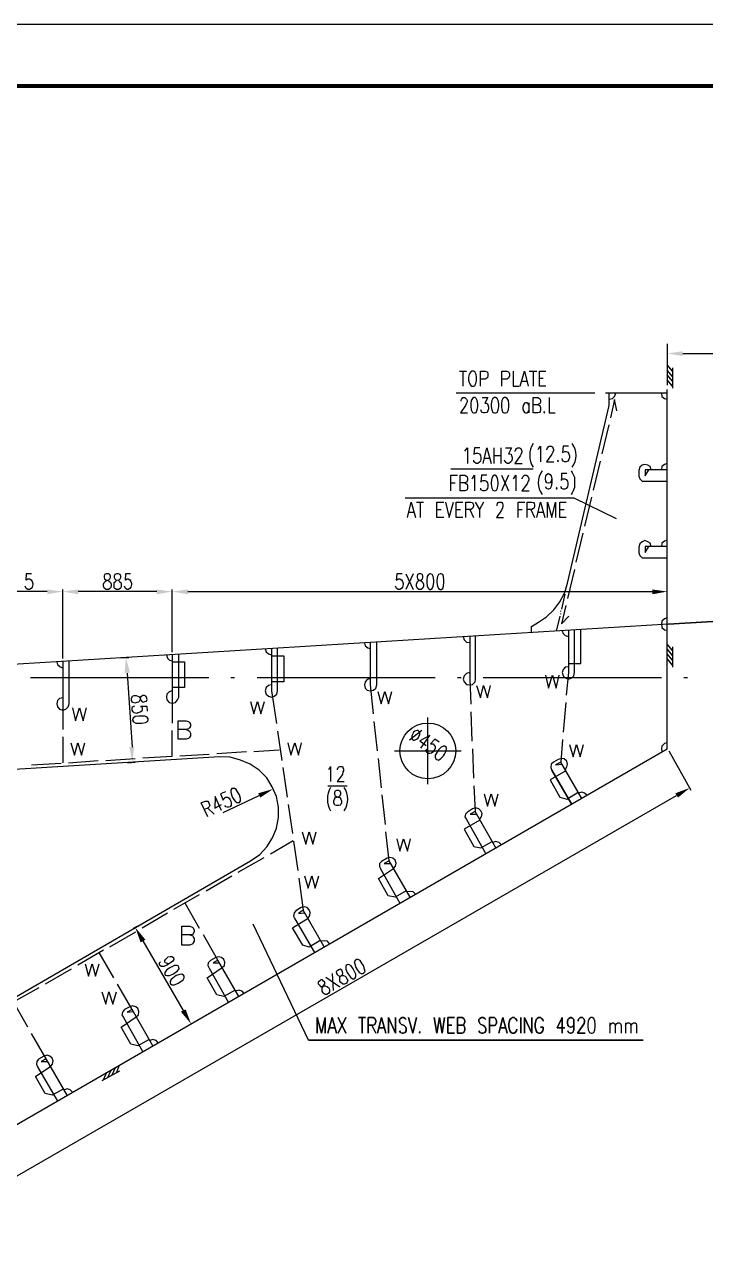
# Model space of a CAD drawing. Header units: millimetres. Extents: x 0.6 to 49, y 0.3 to 23.1.
# Drawn here: x 4.35 to 8.58, y 15.45 to 23.1 of the extents above; entities that cross this region are included whole.
import ezdxf

# ---------------------------------------------------------------- set-up
doc = ezdxf.new("R2010")
doc.units = ezdxf.units.MM
doc.layers.add('PDF_Geometry', color=7, linetype='Continuous')
doc.layers.add('PDF_Solid Fills', color=7, linetype='Continuous')

msp = doc.modelspace()

# ---------------------------------------------------------------- linework, layer by layer
at = {"layer": 'PDF_Geometry', "lineweight": 25}
for points in [[(0.6028, 23.1), (0.6028, 0.28), (49.0494, 0.28), (49.0494, 23.1)], [(1.5528, 22.7267), (1.5528, 0.6533), (48.6761, 0.6533), (48.6761, 22.7267)], [(7.1261, 20.9467), (7.1194, 20.9433), (7.1128, 20.9333), (7.1094, 20.9267), (7.1061, 20.91), (7.1061, 20.89), (7.1094, 20.8767), (7.1128, 20.8667), (7.1194, 20.8567), (7.1261, 20.8533), (7.1394, 20.8533), (7.1461, 20.8567), (7.1494, 20.8667), (7.1528, 20.8767), (7.1561, 20.89), (7.1561, 20.91), (7.1528, 20.9267), (7.1494, 20.9333), (7.1461, 20.9433), (7.1394, 20.9467)], [(7.1394, 20.7833), (7.1294, 20.7767), (7.1228, 20.7633), (7.1194, 20.7433), (7.1194, 20.7267), (7.1228, 20.7067), (7.1294, 20.69), (7.1394, 20.6867), (7.1461, 20.6867), (7.1528, 20.69), (7.1594, 20.7067), (7.1628, 20.7267), (7.1628, 20.7433), (7.1594, 20.7633), (7.1528, 20.7767), (7.1461, 20.7833)], [(7.2661, 20.7833), (7.2561, 20.7767), (7.2494, 20.7633), (7.2461, 20.7433), (7.2461, 20.7267), (7.2494, 20.7067), (7.2561, 20.69), (7.2661, 20.6867), (7.2728, 20.6867), (7.2828, 20.69), (7.2894, 20.7067), (7.2928, 20.7267), (7.2928, 20.7433), (7.2894, 20.7633), (7.2828, 20.7767), (7.2728, 20.7833)], [(7.3294, 20.7833), (7.3194, 20.7767), (7.3128, 20.7633), (7.3094, 20.7433), (7.3094, 20.7267), (7.3128, 20.7067), (7.3194, 20.69), (7.3294, 20.6867), (7.3361, 20.6867), (7.3461, 20.69), (7.3528, 20.7067), (7.3561, 20.7267), (7.3561, 20.7433), (7.3528, 20.7633), (7.3461, 20.7767), (7.3361, 20.7833)], [(7.5761, 20.6967), (7.5728, 20.69), (7.5761, 20.6867), (7.5794, 20.69)], [(7.6594, 20.3933), (7.6594, 20.3833), (7.6628, 20.3867)], [(7.2661, 20.3), (7.2561, 20.2933), (7.2494, 20.28), (7.2461, 20.2567), (7.2461, 20.2433), (7.2494, 20.22), (7.2561, 20.2067), (7.2661, 20.2033), (7.2694, 20.2033), (7.2794, 20.2067), (7.2861, 20.22), (7.2894, 20.2433), (7.2894, 20.2567), (7.2861, 20.28), (7.2794, 20.2933), (7.2694, 20.3)], [(7.6528, 20.2233), (7.6494, 20.2167), (7.6528, 20.2133), (7.6561, 20.2167)], [(4.8561, 19.6867), (4.8461, 19.6833), (4.8428, 19.6733), (4.8428, 19.6633), (4.8461, 19.6567), (4.8528, 19.65), (4.8661, 19.6467), (4.8761, 19.64), (4.8828, 19.6333), (4.8861, 19.6233), (4.8861, 19.61), (4.8828, 19.6), (4.8794, 19.5967), (4.8694, 19.59), (4.8561, 19.59), (4.8461, 19.5967), (4.8428, 19.6), (4.8394, 19.61), (4.8394, 19.6233), (4.8428, 19.6333), (4.8494, 19.64), (4.8594, 19.6467), (4.8728, 19.65), (4.8794, 19.6567), (4.8828, 19.6633), (4.8828, 19.6733), (4.8794, 19.6833), (4.8694, 19.6867)], [(4.9194, 19.6867), (4.9094, 19.6833), (4.9061, 19.6733), (4.9061, 19.6633), (4.9094, 19.6567), (4.9161, 19.65), (4.9294, 19.6467), (4.9394, 19.64), (4.9461, 19.6333), (4.9494, 19.6233), (4.9494, 19.61), (4.9461, 19.6), (4.9428, 19.5967), (4.9328, 19.59), (4.9194, 19.59), (4.9094, 19.5967), (4.9061, 19.6), (4.9061, 19.6333), (4.9128, 19.64), (4.9228, 19.6467), (4.9361, 19.65), (4.9428, 19.6567), (4.9461, 19.6633), (4.9461, 19.6733), (4.9428, 19.6833), (4.9328, 19.6867)], [(6.7961, 19.6867), (6.7894, 19.6833), (6.7861, 19.6733), (6.7861, 19.6633), (6.7894, 19.6567), (6.7928, 19.65), (6.8061, 19.6467), (6.8161, 19.64), (6.8228, 19.6333), (6.8261, 19.6233), (6.8261, 19.61), (6.8228, 19.6), (6.8194, 19.5967), (6.8094, 19.59), (6.7961, 19.59), (6.7894, 19.5967), (6.7861, 19.6), (6.7828, 19.61), (6.7828, 19.6233), (6.7861, 19.6333), (6.7894, 19.64), (6.7994, 19.6467), (6.8128, 19.65), (6.8194, 19.6567), (6.8228, 19.6633), (6.8228, 19.6733), (6.8194, 19.6833), (6.8094, 19.6867)], [(6.8661, 19.6867), (6.8561, 19.6833), (6.8494, 19.67), (6.8461, 19.6467), (6.8461, 19.6333), (6.8494, 19.61), (6.8561, 19.5967), (6.8661, 19.59), (6.8694, 19.59), (6.8794, 19.5967), (6.8861, 19.61), (6.8894, 19.6333), (6.8894, 19.6467), (6.8861, 19.67), (6.8794, 19.6833), (6.8694, 19.6867)], [(6.9294, 19.6867), (6.9194, 19.6833), (6.9128, 19.67), (6.9094, 19.6467), (6.9094, 19.6333), (6.9128, 19.61), (6.9194, 19.5967), (6.9294, 19.59), (6.9361, 19.59), (6.9461, 19.5967), (6.9494, 19.61), (6.9528, 19.6333), (6.9528, 19.6467), (6.9494, 19.67), (6.9461, 19.6833), (6.9361, 19.6867)], [(5.1061, 18.92), (5.1028, 18.9267), (5.0928, 18.93), (5.0828, 18.93), (5.0761, 18.9267), (5.0694, 18.92), (5.0661, 18.9067), (5.0628, 18.8967), (5.0561, 18.89), (5.0461, 18.8867), (5.0328, 18.8833), (5.0228, 18.8867), (5.0194, 18.89), (5.0128, 18.9), (5.0128, 18.9133), (5.0161, 18.9233), (5.0194, 18.9267), (5.0294, 18.93), (5.0428, 18.93), (5.0528, 18.9267), (5.0628, 18.9233), (5.0661, 18.9133), (5.0728, 18.9), (5.0761, 18.8933), (5.0861, 18.89), (5.0961, 18.8933), (5.1061, 18.8967), (5.1094, 18.9067)], [(5.1161, 18.7867), (5.1094, 18.7967), (5.0961, 18.8033), (5.0594, 18.8033), (5.0361, 18.8), (5.0228, 18.79), (5.0194, 18.78), (5.0194, 18.7767), (5.0261, 18.7667), (5.0394, 18.76), (5.0761, 18.76), (5.0994, 18.7633), (5.1128, 18.77), (5.1161, 18.78)], [(6.7928, 18.7133), (6.7861, 18.7133), (6.7728, 18.71), (6.7628, 18.7), (6.7594, 18.6933), (6.7528, 18.68), (6.7528, 18.6667), (6.7561, 18.66), (6.7628, 18.6533), (6.7694, 18.6533), (6.7828, 18.66), (6.7928, 18.6667), (6.7961, 18.6767), (6.8028, 18.6867), (6.8028, 18.7), (6.7994, 18.7067)], [(6.9594, 18.6167), (6.9494, 18.6167), (6.9361, 18.61), (6.9194, 18.5933), (6.9128, 18.5833), (6.8994, 18.56), (6.8994, 18.5467), (6.9028, 18.5367), (6.9094, 18.5333), (6.9194, 18.53), (6.9328, 18.54), (6.9494, 18.5567), (6.9561, 18.5667), (6.9661, 18.5867), (6.9694, 18.6033), (6.9661, 18.61)], [(5.6361, 18.3533), (5.6294, 18.3433), (5.6294, 18.33), (5.6361, 18.3067), (5.6428, 18.2933), (5.6561, 18.2733), (5.6661, 18.2667), (5.6828, 18.2667), (5.6894, 18.2767), (5.6894, 18.29), (5.6828, 18.3133), (5.6761, 18.3267), (5.6628, 18.3467), (5.6528, 18.3533)], [(6.2861, 18.34), (6.2761, 18.3367), (6.2728, 18.3267), (6.2728, 18.32), (6.2761, 18.31), (6.2828, 18.3033), (6.2961, 18.3), (6.3061, 18.2967), (6.3128, 18.2867), (6.3161, 18.2767), (6.3161, 18.2633), (6.3128, 18.2533), (6.3094, 18.25), (6.2994, 18.2467), (6.2861, 18.2467), (6.2761, 18.25), (6.2728, 18.2533), (6.2694, 18.2633), (6.2694, 18.2767), (6.2728, 18.2867), (6.2794, 18.2967), (6.2894, 18.3), (6.3028, 18.3033), (6.3094, 18.31), (6.3128, 18.32), (6.3128, 18.3267), (6.3094, 18.3367), (6.2994, 18.34)], [(6.4028, 17.2867), (6.3961, 17.2767), (6.3994, 17.2633), (6.4061, 17.24), (6.4128, 17.23), (6.4261, 17.21), (6.4394, 17.2033), (6.4494, 17.2033), (6.4561, 17.2067), (6.4628, 17.2167), (6.4594, 17.23), (6.4528, 17.2533), (6.4461, 17.2633), (6.4328, 17.2833), (6.4194, 17.29), (6.4094, 17.29)], [(5.3028, 17.25), (5.2961, 17.2533), (5.2794, 17.2533), (5.2594, 17.2433), (5.2461, 17.2367), (5.2294, 17.2233), (5.2194, 17.21), (5.2194, 17.2), (5.2228, 17.1933), (5.2328, 17.19), (5.2494, 17.19), (5.2694, 17.2), (5.2828, 17.2067), (5.2994, 17.22), (5.3094, 17.2333), (5.3061, 17.2433)], [(6.2894, 17.22), (6.2828, 17.2133), (6.2861, 17.2033), (6.2894, 17.1967), (6.2961, 17.19), (6.3061, 17.1867), (6.3194, 17.19), (6.3294, 17.19), (6.3394, 17.1867), (6.3461, 17.18), (6.3528, 17.1667), (6.3561, 17.16), (6.3528, 17.1533), (6.3494, 17.1433), (6.3361, 17.1367), (6.3261, 17.1367), (6.3228, 17.14), (6.3128, 17.1467), (6.3061, 17.1567), (6.3061, 17.18), (6.3128, 17.1867), (6.3228, 17.1967), (6.3261, 17.2033), (6.3228, 17.2133), (6.3194, 17.2233), (6.3094, 17.23), (6.2994, 17.2267)], [(6.3461, 17.2533), (6.3428, 17.2467), (6.3428, 17.23), (6.3528, 17.21), (6.3594, 17.1967), (6.3728, 17.18), (6.3861, 17.17), (6.3961, 17.17), (6.3994, 17.1733), (6.4061, 17.1833), (6.4061, 17.2), (6.3961, 17.22), (6.3894, 17.2333), (6.3761, 17.25), (6.3628, 17.26), (6.3528, 17.2567)], [(5.3361, 17.1933), (5.3261, 17.2), (5.3128, 17.1967), (5.2894, 17.19), (5.2794, 17.1833), (5.2594, 17.1667), (5.2528, 17.1567), (5.2528, 17.1433), (5.2561, 17.14), (5.2661, 17.1333), (5.2794, 17.1333), (5.3028, 17.1433), (5.3128, 17.15), (5.3328, 17.1633), (5.3394, 17.1767), (5.3394, 17.1867)], [(6.1794, 17.1567), (6.1728, 17.15), (6.1728, 17.14), (6.1794, 17.13), (6.1861, 17.1233), (6.1928, 17.1233), (6.2061, 17.1267), (6.2161, 17.1267), (6.2261, 17.1233), (6.2361, 17.1167), (6.2428, 17.1033), (6.2428, 17.09), (6.2361, 17.08), (6.2261, 17.0733), (6.2161, 17.0733), (6.2094, 17.0767), (6.2028, 17.0833), (6.1961, 17.0933), (6.1961, 17.1133), (6.2028, 17.1233), (6.2094, 17.1333), (6.2128, 17.14), (6.2128, 17.15), (6.2061, 17.1567), (6.1994, 17.1633), (6.1894, 17.1633)], [(6.2161, 16.8333), (6.2161, 16.93), (6.1928, 16.8333), (6.1661, 16.93), (6.1661, 16.8333), (6.1661, 16.93), (6.1928, 16.8333), (6.2161, 16.93)], [(6.2861, 16.8333), (6.2594, 16.93), (6.2328, 16.8333), (6.2594, 16.93)], [(6.3428, 16.8333), (6.2961, 16.93)], [(6.2961, 16.8333), (6.3428, 16.93)], [(6.4661, 16.93), (6.4228, 16.93)], [(6.4461, 16.8333), (6.4461, 16.93)], [(6.4828, 16.8833), (6.5128, 16.8833), (6.5228, 16.8867), (6.5261, 16.8933), (6.5294, 16.9033), (6.5294, 16.91), (6.5261, 16.92), (6.5228, 16.9233), (6.5128, 16.93), (6.4828, 16.93), (6.4828, 16.8333), (6.4828, 16.93), (6.5128, 16.93), (6.5228, 16.9233), (6.5261, 16.92), (6.5294, 16.91), (6.5294, 16.9033), (6.5261, 16.8933), (6.5228, 16.8867), (6.5128, 16.8833)], [(6.5928, 16.8333), (6.5661, 16.93), (6.5394, 16.8333), (6.5661, 16.93)], [(6.6528, 16.93), (6.6528, 16.8333), (6.6094, 16.93), (6.6094, 16.8333), (6.6094, 16.93), (6.6528, 16.8333)], [(6.6761, 16.8467), (6.6828, 16.8367), (6.6928, 16.8333), (6.7028, 16.8333), (6.7128, 16.8367), (6.7194, 16.8467), (6.7194, 16.86), (6.7161, 16.87), (6.7128, 16.8733), (6.7061, 16.88), (6.6894, 16.8867), (6.6828, 16.8933), (6.6794, 16.8967), (6.6761, 16.9067), (6.6761, 16.9167), (6.6828, 16.9233), (6.6928, 16.93), (6.7028, 16.93), (6.7128, 16.9233), (6.7194, 16.9167), (6.7128, 16.9233), (6.7028, 16.93), (6.6928, 16.93), (6.6828, 16.9233), (6.6761, 16.9167), (6.6761, 16.9067), (6.6794, 16.8967), (6.6828, 16.8933), (6.6894, 16.8867), (6.7061, 16.88), (6.7128, 16.8733), (6.7161, 16.87), (6.7194, 16.86), (6.7194, 16.8467), (6.7128, 16.8367), (6.7028, 16.8333), (6.6928, 16.8333), (6.6828, 16.8367)], [(6.7828, 16.93), (6.7594, 16.8333), (6.7328, 16.93), (6.7594, 16.8333)], [(6.9561, 16.93), (6.9428, 16.8333), (6.9261, 16.93), (6.9094, 16.8333), (6.8928, 16.93), (6.9094, 16.8333), (6.9261, 16.93), (6.9428, 16.8333)], [(7.0194, 16.8333), (6.9761, 16.8333), (6.9761, 16.93), (7.0194, 16.93), (6.9761, 16.93), (6.9761, 16.8333)], [(7.0361, 16.8333), (7.0661, 16.8333), (7.0761, 16.8367), (7.0794, 16.8433), (7.0828, 16.8533), (7.0828, 16.8667), (7.0794, 16.8733), (7.0761, 16.88), (7.0661, 16.8833), (7.0761, 16.88), (7.0794, 16.8733), (7.0828, 16.8667), (7.0828, 16.8533), (7.0794, 16.8433), (7.0761, 16.8367), (7.0661, 16.8333), (7.0361, 16.8333), (7.0361, 16.93), (7.0661, 16.93), (7.0761, 16.9233), (7.0794, 16.92), (7.0828, 16.91), (7.0828, 16.9033), (7.0794, 16.8933), (7.0761, 16.8867), (7.0661, 16.8833), (7.0361, 16.8833), (7.0661, 16.8833), (7.0761, 16.8867), (7.0794, 16.8933), (7.0828, 16.9033), (7.0828, 16.91), (7.0794, 16.92), (7.0761, 16.9233), (7.0661, 16.93), (7.0361, 16.93)], [(7.1694, 16.8467), (7.1761, 16.8367), (7.1861, 16.8333), (7.1961, 16.8333), (7.2061, 16.8367), (7.2128, 16.8467), (7.2128, 16.86), (7.2094, 16.87), (7.2061, 16.8733), (7.1994, 16.88), (7.1828, 16.8867), (7.1761, 16.8933), (7.1728, 16.8967), (7.1694, 16.9067), (7.1694, 16.9167), (7.1761, 16.9233), (7.1861, 16.93), (7.1961, 16.93), (7.2061, 16.9233), (7.2128, 16.9167), (7.2061, 16.9233), (7.1961, 16.93), (7.1861, 16.93), (7.1761, 16.9233), (7.1694, 16.9167), (7.1694, 16.9067), (7.1728, 16.8967), (7.1761, 16.8933), (7.1828, 16.8867), (7.1994, 16.88), (7.2061, 16.8733), (7.2094, 16.87), (7.2128, 16.86), (7.2128, 16.8467), (7.2061, 16.8367), (7.1961, 16.8333), (7.1861, 16.8333), (7.1761, 16.8367)], [(7.2361, 16.88), (7.2661, 16.88), (7.2728, 16.8833), (7.2761, 16.8867), (7.2794, 16.8967), (7.2794, 16.91), (7.2761, 16.92), (7.2728, 16.9233), (7.2661, 16.93), (7.2361, 16.93), (7.2361, 16.8333), (7.2361, 16.93), (7.2661, 16.93), (7.2728, 16.9233), (7.2761, 16.92), (7.2794, 16.91), (7.2794, 16.8967), (7.2761, 16.8867), (7.2728, 16.8833), (7.2661, 16.88)], [(7.3461, 16.8333), (7.3194, 16.93), (7.2928, 16.8333), (7.3194, 16.93)], [(7.4061, 16.8567), (7.4028, 16.8467), (7.3961, 16.8367), (7.3894, 16.8333), (7.3761, 16.8333), (7.3694, 16.8367), (7.3628, 16.8467), (7.3594, 16.8567), (7.3561, 16.87), (7.3561, 16.8933), (7.3594, 16.9067), (7.3628, 16.9167), (7.3694, 16.9233), (7.3761, 16.93), (7.3894, 16.93), (7.3961, 16.9233), (7.4028, 16.9167), (7.4061, 16.9067), (7.4028, 16.9167), (7.3961, 16.9233), (7.3894, 16.93), (7.3761, 16.93), (7.3694, 16.9233), (7.3628, 16.9167), (7.3594, 16.9067), (7.3561, 16.8933), (7.3561, 16.87), (7.3594, 16.8567), (7.3628, 16.8467), (7.3694, 16.8367), (7.3761, 16.8333), (7.3894, 16.8333), (7.3961, 16.8367), (7.4028, 16.8467)], [(7.4294, 16.8333), (7.4294, 16.93)], [(7.4994, 16.93), (7.4994, 16.8333), (7.4528, 16.93), (7.4528, 16.8333), (7.4528, 16.93), (7.4994, 16.8333)], [(7.5528, 16.87), (7.5694, 16.87), (7.5694, 16.8567), (7.5661, 16.8467), (7.5594, 16.8367), (7.5528, 16.8333), (7.5394, 16.8333), (7.5328, 16.8367), (7.5261, 16.8467), (7.5228, 16.8567), (7.5194, 16.87), (7.5194, 16.8933), (7.5228, 16.9067), (7.5261, 16.9167), (7.5328, 16.9233), (7.5394, 16.93), (7.5528, 16.93), (7.5594, 16.9233), (7.5661, 16.9167), (7.5694, 16.9067), (7.5661, 16.9167), (7.5594, 16.9233), (7.5528, 16.93), (7.5394, 16.93), (7.5328, 16.9233), (7.5261, 16.9167), (7.5228, 16.9067), (7.5194, 16.8933), (7.5194, 16.87), (7.5228, 16.8567), (7.5261, 16.8467), (7.5328, 16.8367), (7.5394, 16.8333), (7.5528, 16.8333), (7.5594, 16.8367), (7.5661, 16.8467), (7.5694, 16.8567), (7.5694, 16.87)], [(7.6861, 16.8333), (7.6861, 16.93), (7.6561, 16.8667), (7.7028, 16.8667), (7.6561, 16.8667), (7.6861, 16.93)], [(7.7228, 16.8467), (7.7261, 16.8367), (7.7361, 16.8333), (7.7428, 16.8333), (7.7528, 16.8367), (7.7594, 16.8533), (7.7594, 16.9167), (7.7528, 16.9233), (7.7428, 16.93), (7.7394, 16.93), (7.7294, 16.9233), (7.7228, 16.9167), (7.7194, 16.9033), (7.7194, 16.8967), (7.7228, 16.8833), (7.7294, 16.8733), (7.7394, 16.87), (7.7428, 16.87), (7.7528, 16.8733), (7.7594, 16.8833), (7.7594, 16.8967), (7.7594, 16.8833), (7.7528, 16.8733), (7.7428, 16.87), (7.7394, 16.87), (7.7294, 16.8733), (7.7228, 16.8833), (7.7194, 16.8967), (7.7194, 16.9033), (7.7228, 16.9167), (7.7294, 16.9233), (7.7394, 16.93), (7.7428, 16.93), (7.7528, 16.9233), (7.7594, 16.9167), (7.7594, 16.8533), (7.7528, 16.8367), (7.7428, 16.8333), (7.7361, 16.8333), (7.7261, 16.8367)], [(7.8294, 16.8333), (7.7828, 16.8333), (7.8161, 16.88), (7.8228, 16.8933), (7.8261, 16.9033), (7.8261, 16.91), (7.8228, 16.92), (7.8194, 16.9233), (7.8128, 16.93), (7.7994, 16.93), (7.7928, 16.9233), (7.7894, 16.92), (7.7861, 16.91), (7.7861, 16.9067), (7.7861, 16.91), (7.7894, 16.92), (7.7928, 16.9233), (7.7994, 16.93), (7.8128, 16.93), (7.8194, 16.9233), (7.8228, 16.92), (7.8261, 16.91), (7.8261, 16.9033), (7.8228, 16.8933), (7.8161, 16.88), (7.7828, 16.8333)], [(7.8661, 16.93), (7.8561, 16.9233), (7.8494, 16.91), (7.8461, 16.8867), (7.8461, 16.8733), (7.8494, 16.8533), (7.8561, 16.8367), (7.8661, 16.8333), (7.8728, 16.8333), (7.8828, 16.8367), (7.8894, 16.8533), (7.8928, 16.8733), (7.8928, 16.8867), (7.8894, 16.91), (7.8828, 16.9233), (7.8728, 16.93)], [(7.8661, 16.93), (7.8561, 16.9233), (7.8494, 16.91), (7.8461, 16.8867), (7.8461, 16.8733), (7.8494, 16.8533), (7.8561, 16.8367), (7.8661, 16.8333), (7.8728, 16.8333), (7.8828, 16.8367), (7.8894, 16.8533), (7.8928, 16.8733), (7.8928, 16.8867), (7.8894, 16.91), (7.8828, 16.9233), (7.8728, 16.93)], [(6.2761, 16.8667), (6.2428, 16.8667)], [(6.5294, 16.8333), (6.5061, 16.8833)], [(6.5828, 16.8667), (6.5494, 16.8667)], [(6.8028, 16.8433), (6.7994, 16.8367), (6.8028, 16.8333), (6.8061, 16.8367)], [(6.8028, 16.8433), (6.7994, 16.8367), (6.8028, 16.8333), (6.8061, 16.8367)], [(7.0028, 16.8833), (6.9761, 16.8833)], [(7.3361, 16.8667), (7.3028, 16.8667)], [(8.1894, 16.79), (6.1128, 16.79)]]:
    msp.add_lwpolyline(points, close=True, dxfattribs=at)
for points in [[(48.6661, 0.6633), (48.6661, 22.7167), (1.5628, 22.7167), (1.5628, 0.6633), (48.6761, 0.6633)], [(48.6594, 0.67), (48.6594, 22.71), (1.5694, 22.71), (1.5694, 0.67), (48.6761, 0.67)], [(8.3394, 21.1167), (8.3394, 20.86)], [(8.4361, 21.0567), (9.3361, 21.0567)], [(8.3728, 20.9467), (8.3394, 20.9867)], [(8.3728, 20.9667), (8.3728, 20.84)], [(7.0494, 20.9467), (7.0928, 20.9467)], [(7.0694, 20.9467), (7.0694, 20.8533)], [(7.1794, 20.8533), (7.1794, 20.9467), (7.2094, 20.9467), (7.2194, 20.9433), (7.2228, 20.94), (7.2261, 20.93), (7.2261, 20.9167), (7.2228, 20.9067), (7.2194, 20.9033), (7.2094, 20.8967), (7.1794, 20.8967)], [(7.3128, 20.8533), (7.3128, 20.9467), (7.3428, 20.9467), (7.3528, 20.9433), (7.3561, 20.94), (7.3594, 20.93), (7.3594, 20.9167), (7.3561, 20.9067), (7.3528, 20.9033), (7.3428, 20.8967), (7.3128, 20.8967)], [(7.3828, 20.9467), (7.3828, 20.8533), (7.4194, 20.8533)], [(7.4261, 20.8533), (7.4528, 20.9467), (7.4761, 20.8533)], [(7.4361, 20.8833), (7.4694, 20.8833)], [(7.4828, 20.9467), (7.5294, 20.9467)], [(7.5061, 20.9467), (7.5061, 20.8533)], [(7.5861, 20.8533), (7.5461, 20.8533), (7.5461, 20.9467), (7.5861, 20.9467)], [(7.5461, 20.9033), (7.5694, 20.9033)], [(8.3728, 20.9133), (8.3394, 20.9533)], [(8.3728, 20.8833), (8.3394, 20.9233)], [(8.3728, 20.8533), (8.3394, 20.8933)], [(2.5761, 15.4933), (2.9628, 15.4933), (8.3394, 18.6), (8.3394, 19.3733), (8.3394, 20.8333)], [(7.8894, 20.81), (7.0294, 20.81)], [(7.4961, 19.3233), (7.4961, 19.36), (7.5394, 19.3867), (7.5894, 19.42), (7.6361, 19.4633), (7.6728, 19.5133), (7.7028, 19.57), (7.7194, 19.63), (7.9794, 20.7333), (7.9794, 20.81)], [(8.3394, 20.81), (7.9561, 20.81)], [(7.9794, 20.7733), (7.9994, 20.7767), (8.0128, 20.79), (8.0194, 20.81)], [(8.3028, 20.81), (8.3061, 20.79), (8.3228, 20.7767), (8.3394, 20.7733)], [(7.0594, 20.76), (7.0594, 20.7633), (7.0628, 20.7733), (7.0661, 20.7767), (7.0694, 20.7833), (7.0828, 20.7833), (7.0894, 20.7767), (7.0928, 20.7733), (7.0961, 20.7633), (7.0961, 20.7567), (7.0928, 20.7467), (7.0861, 20.7333), (7.0561, 20.6867), (7.0994, 20.6867)], [(7.1894, 20.7833), (7.2261, 20.7833), (7.2061, 20.7467), (7.2161, 20.7467), (7.2228, 20.7433), (7.2261, 20.7367), (7.2294, 20.7233), (7.2294, 20.7133), (7.2261, 20.7), (7.2194, 20.69), (7.2094, 20.6867), (7.1994, 20.6867), (7.1894, 20.69), (7.1861, 20.6967), (7.1828, 20.7067)], [(7.4794, 20.7367), (7.4728, 20.7467), (7.4694, 20.75), (7.4594, 20.75), (7.4528, 20.7467), (7.4461, 20.7367), (7.4428, 20.7233), (7.4428, 20.7133), (7.4461, 20.7), (7.4528, 20.69), (7.4594, 20.6867), (7.4694, 20.6867), (7.4728, 20.69), (7.4794, 20.7)], [(7.4794, 20.75), (7.4794, 20.6867)], [(7.5361, 20.7367), (7.5461, 20.7333), (7.5494, 20.7267), (7.5528, 20.72), (7.5528, 20.7067), (7.5494, 20.6967), (7.5461, 20.69), (7.5361, 20.6867), (7.5061, 20.6867), (7.5061, 20.7833), (7.5361, 20.7833), (7.5461, 20.7767), (7.5494, 20.7733), (7.5528, 20.7633), (7.5528, 20.7567), (7.5494, 20.7467), (7.5461, 20.7433), (7.5361, 20.7367), (7.5061, 20.7367)], [(7.6061, 20.7833), (7.6061, 20.6867), (7.6428, 20.6867)], [(8.0261, 20.7), (8.0128, 20.77), (7.9861, 20.6567)], [(7.9761, 20.6133), (7.9328, 20.4333)], [(7.0828, 20.45), (7.0894, 20.4567), (7.0994, 20.47), (7.0994, 20.3733)], [(7.1761, 20.47), (7.1428, 20.47), (7.1394, 20.43), (7.1428, 20.4333), (7.1528, 20.4367), (7.1628, 20.4367), (7.1728, 20.4333), (7.1794, 20.4233), (7.1828, 20.41), (7.1828, 20.4), (7.1794, 20.3867), (7.1728, 20.38), (7.1628, 20.3733), (7.1528, 20.3733), (7.1428, 20.38), (7.1394, 20.3833), (7.1394, 20.3933)], [(7.1961, 20.3733), (7.2194, 20.47), (7.2461, 20.3733)], [(7.2628, 20.47), (7.2628, 20.3733)], [(7.2628, 20.4233), (7.3061, 20.4233)], [(7.3061, 20.47), (7.3061, 20.3733)], [(7.3361, 20.47), (7.3728, 20.47), (7.3528, 20.4333), (7.3628, 20.4333), (7.3694, 20.43), (7.3728, 20.4233), (7.3761, 20.41), (7.3761, 20.4), (7.3728, 20.3867), (7.3661, 20.38), (7.3561, 20.3733), (7.3461, 20.3733), (7.3361, 20.38), (7.3328, 20.3833), (7.3294, 20.3933)], [(7.3961, 20.4467), (7.3961, 20.45), (7.3994, 20.46), (7.4028, 20.4667), (7.4094, 20.47), (7.4228, 20.47), (7.4294, 20.4667), (7.4328, 20.46), (7.4361, 20.45), (7.4361, 20.4433), (7.4328, 20.4333), (7.4261, 20.42), (7.3928, 20.3733), (7.4394, 20.3733)], [(7.5361, 20.46), (7.5428, 20.4667), (7.5528, 20.48), (7.5528, 20.3833)], [(7.5928, 20.4567), (7.5928, 20.46), (7.5961, 20.47), (7.5994, 20.4767), (7.6061, 20.48), (7.6194, 20.48), (7.6261, 20.4767), (7.6294, 20.47), (7.6328, 20.46), (7.6328, 20.4533), (7.6294, 20.4433), (7.6228, 20.43), (7.5894, 20.3833), (7.6361, 20.3833)], [(7.7261, 20.48), (7.6928, 20.48), (7.6894, 20.44), (7.6928, 20.4433), (7.7028, 20.4467), (7.7128, 20.4467), (7.7228, 20.4433), (7.7294, 20.4333), (7.7328, 20.42), (7.7328, 20.41), (7.7294, 20.3967), (7.7228, 20.3867), (7.7128, 20.3833), (7.7028, 20.3833), (7.6928, 20.3867), (7.6894, 20.3933), (7.6861, 20.4033)], [(7.2061, 20.4067), (7.2361, 20.4067)], [(7.9228, 20.3867), (7.8794, 20.2067)], [(8.2394, 20.3333), (8.2328, 20.3533), (8.2194, 20.3633), (8.1994, 20.3667), (8.1828, 20.3633), (8.1694, 20.35), (8.1628, 20.33), (8.1628, 20.2933), (8.1694, 20.2767), (8.1828, 20.2633), (8.3394, 20.2633)], [(8.3394, 20.3733), (8.3228, 20.3667), (8.3061, 20.3533), (8.3028, 20.3333)], [(6.9961, 20.34), (7.5061, 20.34)], [(6.9961, 20.2033), (6.9961, 20.3), (7.0361, 20.3)], [(7.0828, 20.2533), (7.0928, 20.2467), (7.0961, 20.2433), (7.0994, 20.2333), (7.0994, 20.22), (7.0961, 20.21), (7.0928, 20.2067), (7.0828, 20.2033), (7.0528, 20.2033), (7.0528, 20.3), (7.0828, 20.3), (7.0928, 20.2933), (7.0961, 20.29), (7.0994, 20.28), (7.0994, 20.27), (7.0961, 20.2633), (7.0928, 20.2567), (7.0828, 20.2533), (7.0528, 20.2533)], [(7.1261, 20.28), (7.1328, 20.2833), (7.1428, 20.3), (7.1428, 20.2033)], [(7.2194, 20.3), (7.1861, 20.3), (7.1828, 20.2567), (7.1861, 20.2633), (7.1961, 20.2667), (7.2061, 20.2667), (7.2161, 20.2633), (7.2228, 20.2533), (7.2261, 20.24), (7.2261, 20.23), (7.2228, 20.2167), (7.2161, 20.2067), (7.2061, 20.2033), (7.1961, 20.2033), (7.1861, 20.2067), (7.1828, 20.21), (7.1828, 20.22)], [(7.3094, 20.3), (7.3528, 20.2033)], [(7.3528, 20.3), (7.3094, 20.2033)], [(7.3828, 20.28), (7.3894, 20.2833), (7.3994, 20.3), (7.3994, 20.2033)], [(7.4394, 20.2767), (7.4394, 20.28), (7.4428, 20.29), (7.4461, 20.2933), (7.4528, 20.3), (7.4661, 20.3), (7.4728, 20.2933), (7.4761, 20.29), (7.4794, 20.28), (7.4794, 20.27), (7.4761, 20.2633), (7.4694, 20.2467), (7.4361, 20.2033), (7.4828, 20.2033)], [(7.6228, 20.2767), (7.6194, 20.2633), (7.6128, 20.2533), (7.6028, 20.25), (7.5994, 20.25), (7.5928, 20.2533), (7.5861, 20.2633), (7.5828, 20.2767), (7.5828, 20.28), (7.5861, 20.2967), (7.5928, 20.3033), (7.5994, 20.31), (7.6028, 20.31), (7.6128, 20.3033), (7.6194, 20.2967), (7.6228, 20.2767), (7.6228, 20.2533), (7.6194, 20.23), (7.6128, 20.2167), (7.6028, 20.2133), (7.5994, 20.2133), (7.5894, 20.2167), (7.5861, 20.2267)], [(7.7161, 20.31), (7.6828, 20.31), (7.6828, 20.2667), (7.6828, 20.2733), (7.6928, 20.2767), (7.7028, 20.2767), (7.7128, 20.2733), (7.7194, 20.2633), (7.7228, 20.25), (7.7228, 20.24), (7.7194, 20.2267), (7.7128, 20.2167), (7.7028, 20.2133), (7.6928, 20.2133), (7.6828, 20.2167), (7.6828, 20.2233), (7.6794, 20.23)], [(7.7428, 20.3267), (7.7494, 20.3167), (7.7561, 20.3033), (7.7628, 20.2867), (7.7628, 20.2233), (7.7561, 20.2033), (7.7494, 20.19), (7.7428, 20.18)], [(8.3394, 20.3333), (8.2028, 20.3333), (8.2028, 20.2967), (8.2261, 20.3333)], [(6.9961, 20.2533), (7.0228, 20.2533)], [(6.7128, 20.16), (7.7594, 20.16), (8.0228, 20.03)], [(6.7261, 20.0367), (6.7494, 20.1333), (6.7761, 20.0367)], [(6.7828, 20.1333), (6.8261, 20.1333)], [(6.8061, 20.1333), (6.8061, 20.0367)], [(6.9528, 20.0367), (6.9094, 20.0367), (6.9094, 20.1333), (6.9528, 20.1333)], [(6.9628, 20.1333), (6.9861, 20.0367), (7.0128, 20.1333)], [(7.0694, 20.0367), (7.0294, 20.0367), (7.0294, 20.1333), (7.0694, 20.1333)], [(7.0894, 20.0367), (7.0894, 20.1333), (7.1194, 20.1333), (7.1294, 20.13), (7.1328, 20.1233), (7.1361, 20.1167), (7.1361, 20.1067), (7.1328, 20.0967), (7.1294, 20.0933), (7.1194, 20.0867), (7.0894, 20.0867)], [(7.1461, 20.1333), (7.1728, 20.0867), (7.1728, 20.0367)], [(7.1994, 20.1333), (7.1728, 20.0867)], [(7.2828, 20.11), (7.2828, 20.1167), (7.2861, 20.1233), (7.2894, 20.13), (7.2961, 20.1333), (7.3094, 20.1333), (7.3128, 20.13), (7.3161, 20.1233), (7.3194, 20.1167), (7.3194, 20.1067), (7.3161, 20.0967), (7.3094, 20.0833), (7.2794, 20.0367), (7.3228, 20.0367)], [(7.4128, 20.0367), (7.4128, 20.1333), (7.4561, 20.1333)], [(7.4694, 20.0367), (7.4694, 20.1333), (7.4994, 20.1333), (7.5094, 20.13), (7.5128, 20.1233), (7.5161, 20.1167), (7.5161, 20.1067), (7.5128, 20.0967), (7.5094, 20.0933), (7.4994, 20.0867), (7.4694, 20.0867)], [(7.5294, 20.0367), (7.5528, 20.1333), (7.5794, 20.0367)], [(7.5961, 20.0367), (7.5961, 20.1333), (7.6228, 20.0367), (7.6461, 20.1333), (7.6461, 20.0367)], [(7.7128, 20.0367), (7.6728, 20.0367), (7.6728, 20.1333), (7.7128, 20.1333)], [(7.8694, 20.1633), (7.8261, 19.9833)], [(6.7361, 20.07), (6.7661, 20.07)], [(6.9094, 20.0867), (6.9361, 20.0867)], [(7.0294, 20.0867), (7.0561, 20.0867)], [(7.1128, 20.0867), (7.1361, 20.0367)], [(7.4128, 20.0867), (7.4394, 20.0867)], [(7.4928, 20.0867), (7.5161, 20.0367)], [(7.5394, 20.07), (7.5694, 20.07)], [(7.6728, 20.0867), (7.6994, 20.0867)], [(7.8161, 19.94), (7.7728, 19.76)], [(8.2394, 19.8567), (8.2328, 19.8767), (8.2194, 19.8867), (8.1994, 19.8933), (8.1828, 19.8867), (8.1694, 19.8733), (8.1628, 19.8533), (8.1628, 19.8167), (8.1694, 19.8), (8.1828, 19.7867), (8.3394, 19.7867)], [(8.3394, 19.8967), (8.3228, 19.89), (8.3061, 19.8767), (8.3028, 19.8567)], [(8.3394, 19.8567), (8.2028, 19.8567), (8.2028, 19.82), (8.2261, 19.8567)], [(4.3928, 19.6867), (4.3594, 19.6867), (4.3561, 19.6467), (4.3594, 19.65), (4.3694, 19.6567), (4.3794, 19.6567), (4.3894, 19.65), (4.3961, 19.64), (4.3994, 19.6267), (4.3994, 19.62), (4.3961, 19.6033), (4.3894, 19.5967), (4.3794, 19.59), (4.3694, 19.59), (4.3594, 19.5967), (4.3561, 19.6), (4.3528, 19.61)], [(5.0061, 19.6867), (4.9761, 19.6867), (4.9728, 19.6467), (4.9761, 19.65), (4.9861, 19.6567), (4.9928, 19.6567), (5.0028, 19.65), (5.0094, 19.64), (5.0128, 19.6267), (5.0128, 19.62), (5.0094, 19.6033), (5.0028, 19.5967), (4.9928, 19.59), (4.9861, 19.59), (4.9761, 19.5967), (4.9728, 19.6), (4.9694, 19.61)], [(6.6928, 19.6867), (6.6594, 19.6867), (6.6561, 19.6467), (6.6594, 19.65), (6.6694, 19.6567), (6.6794, 19.6567), (6.6894, 19.65), (6.6961, 19.64), (6.6994, 19.6267), (6.6994, 19.62), (6.6961, 19.6033), (6.6894, 19.5967), (6.6794, 19.59), (6.6694, 19.59), (6.6594, 19.5967), (6.6561, 19.6), (6.6528, 19.61)], [(6.7161, 19.6867), (6.7628, 19.59)], [(6.7628, 19.6867), (6.7161, 19.59)], [(7.7628, 19.7133), (7.7194, 19.5333)], [(4.5861, 19.16), (4.5861, 19.59)], [(5.2661, 19.2), (5.2661, 19.59)], [(8.3394, 19.4267), (8.3394, 19.59)], [(4.4894, 19.5767), (4.1328, 19.5767)], [(5.1694, 19.5767), (4.6828, 19.5767)], [(5.3628, 19.5767), (8.2461, 19.5767)], [(7.7028, 19.56), (7.6828, 19.4667)], [(7.6761, 19.44), (7.6761, 19.4367)], [(7.6794, 19.4533), (7.6794, 19.4567)], [(7.7094, 19.49), (7.6828, 19.3767), (7.7294, 19.4233)], [(8.3461, 19.3733), (2.9628, 19.0433), (4.0861, 19.0433)], [(7.6728, 19.4233), (7.6494, 19.33)], [(8.3394, 19.4133), (8.3228, 19.4067), (8.3061, 19.3933), (8.3028, 19.3733), (8.3061, 19.3533), (8.3228, 19.34), (8.3394, 19.3367)], [(9.2094, 19.4267), (8.3461, 19.3733), (9.2094, 19.4267)], [(7.1128, 19.0733), (7.0928, 19.0667), (7.0794, 19.0533), (7.0728, 19.0333), (7.0794, 19.0167), (7.0928, 19), (7.1128, 18.9967), (7.1294, 19), (7.1461, 19.0167), (7.1494, 19.0333), (7.1494, 19.3)], [(7.0728, 19.2967), (7.0794, 19.2767), (7.0928, 19.2633), (7.1128, 19.26)], [(7.1128, 19.3), (7.1128, 19.0333), (7.1194, 18.8767)], [(7.7261, 19.11), (7.7061, 19.1067), (7.6928, 19.0933), (7.6861, 19.0733), (7.6928, 19.0533), (7.7061, 19.04), (7.7261, 19.0333), (7.7461, 19.04), (7.7594, 19.0533), (7.7628, 19.0733), (7.7628, 19.34)], [(7.6861, 19.3333), (7.6928, 19.3167), (7.7061, 19.3033), (7.7261, 19.2967)], [(7.7261, 19.3367), (7.7261, 19.0733), (7.7128, 18.9333)], [(7.7261, 19.13), (7.8028, 19.13), (7.8028, 19.34)], [(5.8828, 18.9967), (5.8628, 18.9933), (5.8494, 18.98), (5.8428, 18.96), (5.8494, 18.94), (5.8628, 18.9267), (5.8828, 18.92), (5.8994, 18.9267), (5.9161, 18.94), (5.9194, 18.96), (5.9194, 19.2267)], [(5.8428, 19.22), (5.8494, 19.2033), (5.8628, 19.19), (5.8828, 19.1833)], [(5.8828, 19.2233), (5.8828, 18.96), (5.9128, 18.7567)], [(6.4961, 19.0367), (6.4761, 19.03), (6.4628, 19.0167), (6.4594, 18.9967), (6.4628, 18.9767), (6.4761, 18.9633), (6.4961, 18.96), (6.5161, 18.9633), (6.5294, 18.9767), (6.5361, 18.9967), (6.5361, 19.2633)], [(6.4594, 19.2567), (6.4628, 19.24), (6.4794, 19.2267), (6.4961, 19.2233)], [(6.5161, 18.8167), (6.4961, 18.9967), (6.4961, 19.26)], [(8.3728, 19.21), (8.3394, 19.25)], [(8.3728, 19.18), (8.3394, 19.22)], [(8.3728, 19.2333), (8.3728, 19.1067)], [(4.5861, 18.9167), (4.5661, 18.9133), (4.5528, 18.9), (4.5494, 18.88), (4.5528, 18.86), (4.5661, 18.8467), (4.5861, 18.84), (4.6061, 18.8467), (4.6194, 18.86), (4.6261, 18.88), (4.6261, 19.1467)], [(4.5494, 19.14), (4.5528, 19.1233), (4.5694, 19.11), (4.5861, 19.1033)], [(4.5861, 19.1433), (4.5861, 18.88), (4.5861, 18.72)], [(4.9461, 19.1667), (4.9961, 19.1667)], [(5.2661, 18.96), (5.2461, 18.9533), (5.2328, 18.94), (5.2294, 18.92), (5.2328, 18.9033), (5.2461, 18.8867), (5.2661, 18.8833), (5.2861, 18.8867), (5.2994, 18.9033), (5.3061, 18.92), (5.3061, 19.1867)], [(5.2294, 19.1833), (5.2361, 19.1633), (5.2494, 19.15), (5.2661, 19.1467)], [(5.2661, 19.1833), (5.2661, 18.92), (5.2661, 18.76)], [(5.2661, 19.14), (5.3428, 19.14), (5.3428, 18.98), (5.2661, 18.98)], [(5.8828, 19.1767), (5.9594, 19.1767), (5.9594, 19.0167), (5.8828, 19.0167)], [(8.3728, 19.15), (8.3394, 19.19)], [(8.3728, 19.12), (8.3394, 19.16)], [(4.9861, 19.07), (5.0161, 18.61)], [(7.5828, 19.0567), (7.6028, 18.9767), (7.6261, 19.0567), (7.6494, 18.9767), (7.6694, 19.0567)], [(4.3861, 19.0433), (5.4928, 19.0433)], [(5.6294, 19.0433), (5.6528, 19.0433)], [(5.7928, 19.0433), (6.8994, 19.0433)], [(7.0361, 19.0433), (7.0594, 19.0433)], [(7.1561, 18.9933), (7.1794, 18.9167), (7.1994, 18.9933), (7.2228, 18.9167), (7.2428, 18.9933)], [(7.1961, 19.0433), (8.3028, 19.0433)], [(8.4428, 19.0433), (8.4661, 19.0433)], [(5.7528, 18.8933), (5.7728, 18.8167), (5.7961, 18.8933), (5.8161, 18.8167), (5.8394, 18.8933)], [(6.5428, 18.9567), (6.5628, 18.88), (6.5861, 18.9567), (6.6094, 18.88), (6.6294, 18.9567)], [(4.6461, 18.8533), (4.6661, 18.7733), (4.6894, 18.8533), (4.7128, 18.7733), (4.7328, 18.8533)], [(5.1128, 18.8333), (5.1094, 18.8633), (5.0694, 18.8633), (5.0761, 18.8633), (5.0794, 18.8533), (5.0794, 18.8433), (5.0761, 18.8333), (5.0661, 18.8267), (5.0528, 18.8233), (5.0461, 18.82), (5.0294, 18.8233), (5.0228, 18.83), (5.0161, 18.84), (5.0161, 18.85), (5.0194, 18.86), (5.0228, 18.8633), (5.0328, 18.8667)], [(7.1194, 18.83), (7.1261, 18.6467)], [(7.7094, 18.8867), (7.6928, 18.7033)], [(5.3528, 18.72), (5.3661, 18.7133), (5.3728, 18.71), (5.3794, 18.6967), (5.3794, 18.68), (5.3728, 18.67), (5.3661, 18.6633), (5.3528, 18.66), (5.3028, 18.66), (5.3028, 18.7733), (5.3528, 18.7733), (5.3661, 18.77), (5.3728, 18.7633), (5.3794, 18.7533), (5.3794, 18.74), (5.3728, 18.73), (5.3661, 18.7233), (5.3528, 18.72), (5.3028, 18.72)], [(6.5394, 18.5867), (6.5194, 18.77)], [(6.8528, 18.38), (6.8528, 18.7933)], [(4.5861, 18.6733), (4.5861, 18.5133)], [(5.0828, 18.5433), (5.2661, 18.5533), (5.2661, 18.7133)], [(5.9194, 18.71), (5.9461, 18.5267)], [(6.8161, 18.7133), (6.7394, 18.6533)], [(6.8094, 18.6033), (6.8661, 18.6833), (6.8028, 18.65), (6.8428, 18.62)], [(4.6361, 18.6367), (4.6594, 18.56), (4.6794, 18.6367), (4.7028, 18.56), (4.7228, 18.6367)], [(5.7728, 18.5833), (5.9294, 18.5933)], [(5.9828, 18.6367), (6.0028, 18.56), (6.0261, 18.6367), (6.0494, 18.56), (6.0694, 18.6367)], [(6.6461, 18.5867), (7.0594, 18.5867)], [(6.9228, 18.64), (6.8961, 18.66), (6.8694, 18.63), (6.8861, 18.63), (6.8928, 18.6233), (6.8994, 18.6133), (6.8994, 18.6033), (6.8928, 18.59), (6.8894, 18.5833), (6.8761, 18.5733), (6.8661, 18.57), (6.8561, 18.57), (6.8494, 18.5767), (6.8428, 18.5867), (6.8428, 18.59), (6.8461, 18.6)], [(7.1294, 18.6), (7.1361, 18.4167)], [(7.6894, 18.6567), (7.6794, 18.5167)], [(7.7328, 18.6267), (7.7561, 18.55), (7.7761, 18.6267), (7.7994, 18.55), (7.8194, 18.6267)], [(8.3394, 18.6367), (8.3228, 18.6333), (8.3061, 18.6167), (8.3028, 18.6), (8.3061, 18.58)], [(8.3494, 18.5867), (8.4861, 18.3433)], [(4.0994, 16.9467), (5.7528, 17.9033), (5.8094, 17.9433), (5.8528, 17.99), (5.8894, 18.0467), (5.9128, 18.1067), (5.9261, 18.1733), (5.9261, 18.2367), (5.9128, 18.3033), (5.8861, 18.3633), (5.8528, 18.42), (5.8061, 18.4667), (5.7494, 18.5033), (5.6894, 18.53), (5.6261, 18.5467), (5.5594, 18.55), (3.8828, 18.4467)], [(4.3928, 18.5), (4.5761, 18.51)], [(4.6228, 18.5133), (4.8061, 18.5267)], [(4.8528, 18.5267), (5.0361, 18.54)], [(4.9894, 18.5133), (5.0361, 18.5167)], [(5.3128, 18.5567), (5.4961, 18.5667)], [(5.5428, 18.57), (5.7261, 18.5833)], [(6.5661, 18.3567), (6.5461, 18.54)], [(7.7061, 18.47), (7.7161, 18.4867), (7.7194, 18.5033), (7.7161, 18.5233), (7.6994, 18.5367), (7.6828, 18.54), (7.6628, 18.5333), (7.6328, 18.5167), (7.6194, 18.5033), (7.6161, 18.4833), (7.6228, 18.4667), (7.7461, 18.2533), (7.6228, 18.4667)], [(7.8094, 18.29), (7.6794, 18.5167), (7.6461, 18.5), (7.6861, 18.5033)], [(5.9528, 18.4833), (5.9794, 18.3)], [(6.2361, 18.4733), (6.2428, 18.4767), (6.2494, 18.49), (6.2494, 18.3967)], [(6.2928, 18.47), (6.2928, 18.4733), (6.2961, 18.4833), (6.2994, 18.4867), (6.3061, 18.49), (6.3194, 18.49), (6.3261, 18.4867), (6.3261, 18.4833), (6.3294, 18.4733), (6.3294, 18.4633), (6.3261, 18.4567), (6.3228, 18.44), (6.2894, 18.3967), (6.3328, 18.3967)], [(7.7094, 18.4633), (7.6128, 18.4067), (7.6728, 18.3), (7.7161, 18.2867), (7.7861, 18.33)], [(6.2328, 18.37), (6.3528, 18.37)], [(7.1394, 18.37), (7.1461, 18.21)], [(4.3028, 15.9467), (8.3961, 18.31)], [(5.5728, 18.2167), (5.5328, 18.3033), (5.5294, 18.23), (5.5728, 18.2533)], [(5.5961, 18.3333), (5.5661, 18.32), (5.5828, 18.28), (5.5828, 18.2867), (5.5894, 18.2933), (5.5961, 18.3), (5.6094, 18.3), (5.6194, 18.2933), (5.6261, 18.2833), (5.6294, 18.2733), (5.6328, 18.26), (5.6328, 18.25), (5.6261, 18.24), (5.6161, 18.2367), (5.6061, 18.2367), (5.5994, 18.24), (5.5928, 18.2467)], [(5.5828, 18.2033), (5.8061, 18.31)], [(6.5894, 18.13), (6.5694, 18.3133)], [(7.2028, 18.32), (7.2228, 18.2433), (7.2461, 18.32), (7.2694, 18.2433), (7.2894, 18.32)], [(7.8428, 18.31), (7.8261, 18.3233), (7.8094, 18.33), (7.7894, 18.3233)], [(5.4861, 18.1767), (5.4461, 18.2633), (5.4694, 18.2733), (5.4861, 18.2733), (5.4928, 18.2633), (5.4961, 18.2567), (5.4994, 18.2467), (5.4961, 18.24), (5.4894, 18.2333), (5.4628, 18.22)], [(5.4861, 18.23), (5.5261, 18.1933)], [(5.9861, 18.2533), (6.0128, 18.0733)], [(7.1728, 18.1633), (7.1861, 18.1767), (7.1894, 18.1967), (7.1828, 18.2133), (7.1694, 18.2267), (7.1494, 18.2333), (7.1294, 18.2267), (7.0994, 18.2067), (7.0861, 18.1933), (7.0828, 18.1767), (7.0928, 18.16), (7.2128, 17.9467)], [(7.2761, 17.9833), (7.1461, 18.21), (7.1161, 18.1933), (7.1561, 18.1933)], [(7.1761, 18.1567), (7.0794, 18.1), (7.1394, 17.9933), (7.1828, 17.9833), (7.2528, 18.0233)], [(6.0728, 18.0833), (6.0961, 18.0067), (6.1161, 18.0833), (6.1394, 18.0067), (6.1594, 18.0833)], [(6.6128, 17.9033), (6.5928, 18.0833)], [(5.8761, 17.9467), (6.0161, 18.03)], [(6.0194, 18.0267), (6.0461, 17.8433)], [(6.6594, 18.04), (6.6794, 17.9633), (6.7028, 18.04), (6.7261, 17.9633), (6.7461, 18.04)], [(7.3094, 18.0033), (7.2961, 18.0167), (7.2761, 18.0233), (7.2561, 18.0167)], [(5.6761, 17.8333), (5.8361, 17.9233)], [(6.7194, 17.7167), (6.6494, 17.6767), (6.6061, 17.6867), (6.5461, 17.7933), (6.6394, 17.8567), (6.6528, 17.87), (6.6561, 17.89), (6.6494, 17.9067), (6.6361, 17.92), (6.6161, 17.9233), (6.5994, 17.92), (6.5661, 17.9), (6.5528, 17.8867), (6.5528, 17.87), (6.5594, 17.8533), (6.6794, 17.64)], [(6.7428, 17.6767), (6.6128, 17.9033), (6.5828, 17.8867), (6.6228, 17.8867)], [(5.4761, 17.7167), (5.6361, 17.81)], [(6.0528, 17.7967), (6.0794, 17.5967)], [(6.0861, 17.81), (6.1094, 17.7333), (6.1328, 17.81), (6.1528, 17.7333), (6.1761, 17.81)], [(5.2761, 17.6033), (5.4361, 17.6933)], [(6.7761, 17.6967), (6.7628, 17.71), (6.7428, 17.7133), (6.7228, 17.71)], [(5.4361, 17.4833), (5.3461, 17.64)], [(6.1894, 17.41), (6.1161, 17.3667), (6.0761, 17.38), (6.0128, 17.4867), (6.1094, 17.5467), (6.1194, 17.5633), (6.1228, 17.5833), (6.1161, 17.6), (6.1028, 17.6133), (6.0861, 17.6167), (6.0661, 17.6133), (6.0328, 17.5933), (6.0228, 17.58), (6.0194, 17.56), (6.0261, 17.5433), (6.1494, 17.3333)], [(6.2094, 17.37), (6.0794, 17.5967), (6.0494, 17.5767), (6.0894, 17.58)], [(5.0794, 17.4867), (5.2361, 17.58)], [(4.8794, 17.37), (5.0394, 17.4633)], [(5.0494, 17.4967), (5.0228, 17.4833)], [(5.3761, 17.4433), (5.3928, 17.4367), (5.3961, 17.43), (5.4028, 17.42), (5.4028, 17.4033), (5.3961, 17.3933), (5.3928, 17.3867), (5.3761, 17.38), (5.3261, 17.38), (5.3261, 17.4967), (5.3761, 17.4967), (5.3928, 17.49), (5.3961, 17.4867), (5.4028, 17.4733), (5.4028, 17.4633), (5.3961, 17.4533), (5.3928, 17.4467), (5.3761, 17.4433), (5.3261, 17.4433)], [(5.5494, 17.2867), (5.4594, 17.4433)], [(6.1128, 16.79), (5.7694, 17.51)], [(5.0828, 17.4067), (5.3328, 16.9733)], [(6.2428, 17.3867), (6.2294, 17.4033), (6.2094, 17.4067), (6.1928, 17.4033)], [(4.6794, 17.2567), (4.8394, 17.35)], [(4.9028, 17.1767), (4.8128, 17.3333)], [(5.2561, 17.27), (5.2428, 17.2633), (5.2294, 17.2667), (5.2228, 17.27), (5.2194, 17.2733), (5.2194, 17.2833), (5.2261, 17.2933), (5.2361, 17.3033), (5.2394, 17.3067), (5.2528, 17.31), (5.2628, 17.31), (5.2728, 17.3033), (5.2728, 17.3), (5.2761, 17.29), (5.2694, 17.28), (5.2561, 17.27), (5.2361, 17.2567), (5.2128, 17.2467), (5.1994, 17.2467), (5.1894, 17.2533), (5.1861, 17.26), (5.1861, 17.27), (5.1928, 17.2767)], [(5.6561, 17.1), (5.5861, 17.06), (5.5428, 17.07), (5.4828, 17.1767), (5.5761, 17.24), (5.5894, 17.2533), (5.5928, 17.2733), (5.5861, 17.29), (5.5728, 17.3033), (5.5528, 17.3067), (5.5361, 17.3033), (5.5028, 17.2833), (5.4894, 17.27), (5.4861, 17.2533), (5.4961, 17.2367), (5.6161, 17.0233)], [(5.6794, 17.06), (5.5494, 17.2867), (5.5194, 17.27), (5.5594, 17.27)], [(4.4794, 17.14), (4.6394, 17.2333)], [(4.7261, 17.2633), (4.7461, 17.1867), (4.7694, 17.2633), (4.7894, 17.1867), (4.8128, 17.2633)], [(5.0161, 16.98), (4.9261, 17.1367)], [(6.2194, 17.18), (6.3061, 17.12)], [(6.2594, 17.2033), (6.2661, 17.0967)], [(4.3694, 16.87), (4.2794, 17.0267), (4.4394, 17.1167)], [(4.8294, 17.09), (4.8528, 17.0133), (4.8728, 17.09), (4.8961, 17.0133), (4.9194, 17.09)], [(5.7128, 17.08), (5.6994, 17.0933), (5.6794, 17.1), (5.6594, 17.0933)], [(5.1228, 16.7933), (5.0528, 16.7533), (5.0094, 16.7633), (4.9494, 16.87), (5.0428, 16.9333), (5.0561, 16.9467), (5.0594, 16.9667), (5.0528, 16.9867), (5.0394, 16.9967), (5.0194, 17.0033), (5.0028, 16.9967), (4.9694, 16.98), (4.9561, 16.9633), (4.9528, 16.9467), (4.9628, 16.93), (5.0828, 16.7167)], [(5.1461, 16.7533), (5.0161, 16.98), (4.9861, 16.9633), (5.0261, 16.9667)], [(4.4828, 16.6733), (4.3928, 16.83)], [(5.3961, 16.8967), (5.3694, 16.8833)], [(7.9828, 16.8967), (7.9828, 16.8333)], [(7.9828, 16.88), (7.9928, 16.8933), (7.9994, 16.8967), (8.0061, 16.8967), (8.0128, 16.8933), (8.0161, 16.88), (8.0161, 16.8333)], [(8.0161, 16.88), (8.0261, 16.8933), (8.0328, 16.8967), (8.0428, 16.8967), (8.0494, 16.8933), (8.0528, 16.88), (8.0528, 16.8333)], [(8.0794, 16.8967), (8.0794, 16.8333)], [(8.0794, 16.88), (8.0861, 16.8933), (8.0928, 16.8967), (8.1028, 16.8967), (8.1094, 16.8933), (8.1128, 16.88), (8.1128, 16.8333)], [(8.1128, 16.88), (8.1228, 16.8933), (8.1294, 16.8967), (8.1394, 16.8967), (8.1461, 16.8933), (8.1494, 16.88), (8.1494, 16.8333)], [(5.1794, 16.7733), (5.1661, 16.7867), (5.1461, 16.7933), (5.1261, 16.7867)], [(4.5928, 16.4867), (4.5194, 16.4467), (4.4761, 16.4567), (4.4161, 16.5633), (4.5128, 16.6267), (4.5228, 16.64), (4.5261, 16.66), (4.5194, 16.6767), (4.5061, 16.69), (4.4894, 16.6967), (4.4694, 16.69), (4.4361, 16.67), (4.4261, 16.6567), (4.4228, 16.64), (4.4294, 16.6233), (4.5528, 16.41)], [(4.6128, 16.4467), (4.4828, 16.6733), (4.4528, 16.6567), (4.4928, 16.6567)], [(4.8661, 16.5567), (4.8861, 16.6033)], [(4.8928, 16.5733), (4.9128, 16.62)], [(4.9194, 16.5867), (4.9394, 16.6333)], [(4.9394, 16.5967), (4.8294, 16.5367)], [(4.8394, 16.5433), (4.8594, 16.59)], [(4.6461, 16.4667), (4.6328, 16.48), (4.6128, 16.4867), (4.5961, 16.48)]]:
    msp.add_lwpolyline(points, dxfattribs=at)
msp.add_circle((6.8528, 18.5867), 0.1733, dxfattribs=at)
for centre, radius, start, end in [((7.6281, 20.4233), 0.1423, 148.9787, 211.0213), ((7.648, 20.4233), 0.1252, 324.13289, 35.86711), ((7.6642, 20.2533), 0.1252, 144.13289, 215.86711), ((6.3714, 18.2867), 0.1423, 148.9787, 211.0213), ((6.2313, 18.2867), 0.1252, 324.13289, 35.86711)]:
    msp.add_arc(centre, radius, start, end, dxfattribs=at)
at = {"layer": 'PDF_Solid Fills', "lineweight": 25, "transparency": 33554559}
for points in [[(8.4361, 21.07), (8.4361, 21.04), (8.3394, 21.0567)], [(4.4894, 19.59), (4.4894, 19.56), (4.5861, 19.5767)], [(4.6828, 19.59), (4.6828, 19.56), (4.5861, 19.5767)], [(5.1694, 19.59), (5.1694, 19.56), (5.2661, 19.5767)], [(5.3628, 19.59), (5.3628, 19.56), (5.2661, 19.5767)], [(8.2461, 19.59), (8.2461, 19.56), (8.3394, 19.5767)], [(5.0028, 19.0733), (4.9694, 19.07), (4.9794, 19.1667)], [(5.0294, 18.6133), (4.9994, 18.61), (5.0194, 18.5167)], [(8.3894, 18.3233), (8.4061, 18.2967), (8.4794, 18.3567)], [(5.7994, 18.3233), (5.8128, 18.2967), (5.8928, 18.35)], [(5.0994, 17.4133), (5.0694, 17.3967), (5.0361, 17.49)], [(5.3494, 16.98), (5.3194, 16.9667), (5.3828, 16.89)]]:
    msp.add_solid(points, dxfattribs=at)

doc.saveas('drawing.dxf')
